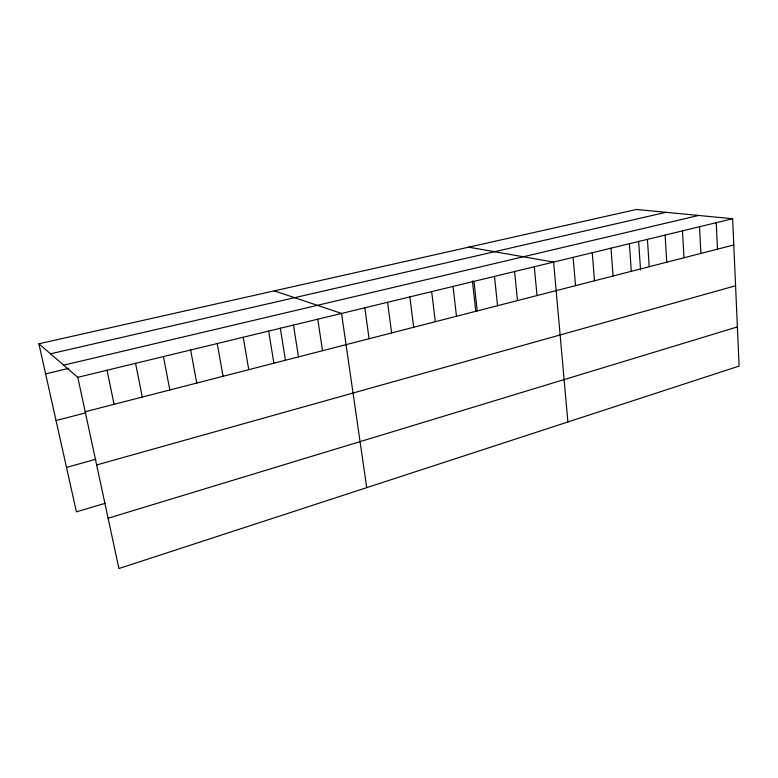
<?xml version="1.0" encoding="UTF-8"?>
<svg xmlns="http://www.w3.org/2000/svg" width="778" height="778" viewBox="0 0 778 778"><rect width="100%" height="100%" fill="white"/><g stroke="black" fill="none" stroke-linecap="round" stroke-linejoin="round"><path stroke-width="1.17" d="M108.103 518.236L737.379 326.925M105.234 503.278L76.419 511.846L38.9 343.769L636.462 209.467L732.633 218.725L739.1 366.078L118.927 568.533L77.79 377.32L38.9 343.769M96.637 464.943L735.58 285.759M66.5 467.413L95.772 459.273M85.191 411.737L733.78 244.963M56.035 420.509L85.784 412.846M77.79 377.32L732.633 218.725M45.62 373.858L68.785 368.354M63.689 365.154L698.576 215.448M50.521 353.796L665.958 212.306M468.687 247.171L553.615 262.089L567.901 421.968M274.294 290.865L341.542 313.446L366.71 487.65M107.024 370.24L114.084 404.307M135.557 363.326L142.286 397.052M163.429 356.577L169.837 389.973M190.649 349.983L196.746 383.048M217.237 343.545L223.053 376.289M243.232 337.253L248.756 369.676M268.634 331.097L273.895 363.209M280.274 328.053L285.429 360.165M293.481 325.087L298.48 356.888M317.774 319.204L322.53 350.703M364.804 307.806L369.083 338.741M387.561 302.302L391.626 332.945M409.85 296.904L413.692 327.266M431.673 291.614L435.31 321.703M453.039 286.44L456.482 316.267M473.977 281.373L477.225 310.928M472.402 280.877L475.747 311.171M494.487 276.404L497.55 305.705M514.589 271.532L517.477 300.58M534.301 266.766L537.015 295.552M573.123 257.362L575.516 285.652M592.253 252.724L594.48 280.78M611.002 248.182L613.083 275.995M629.392 243.728L631.318 271.308M638.612 241.18L640.557 269.908M647.422 239.361L649.212 266.708M665.112 235.082L666.765 262.196M682.471 230.881L683.988 257.761M699.51 226.748L700.9 253.414M716.227 222.703L717.491 249.145"/></g></svg>
